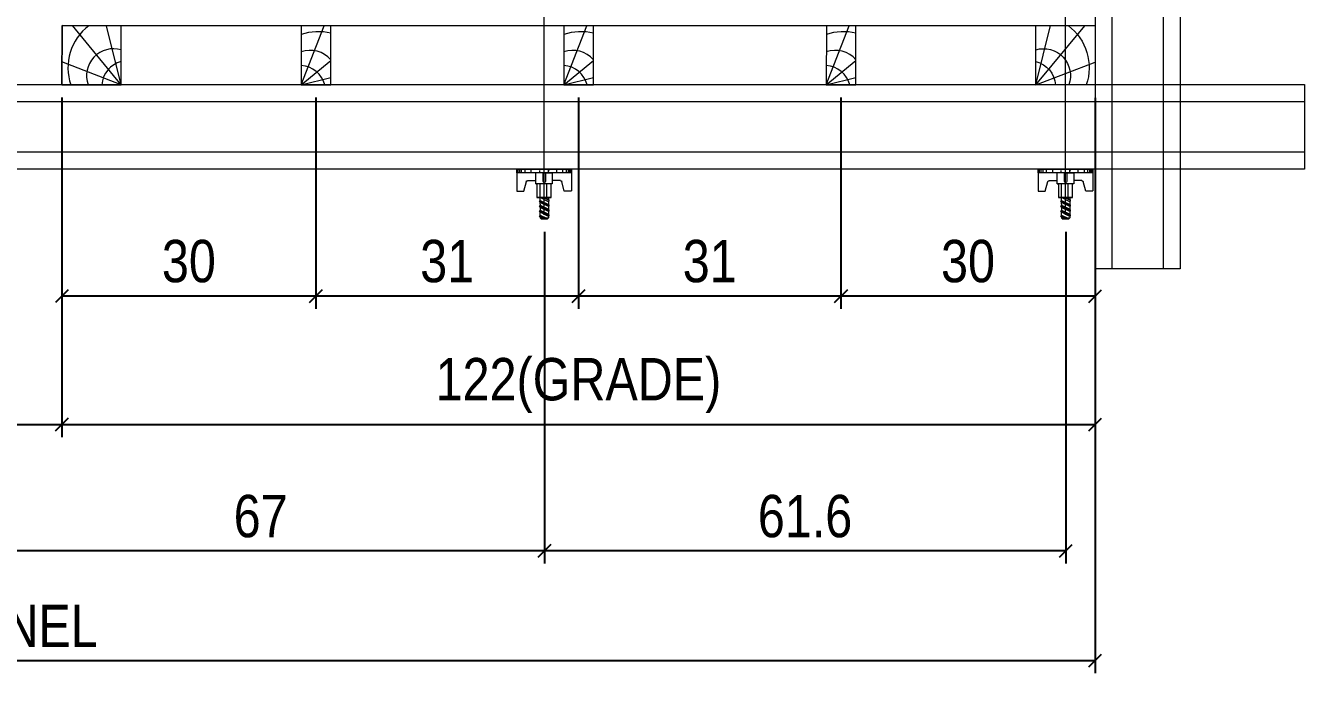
# Model space of a CAD drawing. Extents: x 14400 to 27878, y -21631 to 6985.
# Drawn here: x 25466 to 25768, y -2595.9 to -2439.2 of the extents above; entities that cross this region are included whole.
import ezdxf

# ---------------------------------------------------------------- set-up
doc = ezdxf.new("R2010")
doc.units = 0
doc.layers.add('COTA', color=241, linetype='Continuous')
for name, color, linetype, lineweight in [('Hachura', 251, 'Continuous', 9), ('Madeira', 126, 'Continuous', 18), ('Perfil Metálico', 224, 'Continuous', 18)]:
    doc.layers.add(name, color=color, linetype=linetype, lineweight=lineweight)
doc.styles.add('COTA TECNICA 2X', font='techl___.ttf', dxfattribs={"height": 10})
doc.dimstyles.new('SECAO PILAR', dxfattribs={"dimtxt": 10, "dimasz": 3, "dimexe": 3, "dimexo": 3, "dimgap": 3, "dimtad": 1, "dimdec": 1, "dimlfac": 0.5, "dimzin": 12, "dimdsep": 46, "dimtxsty": 'COTA TECNICA 2X', "dimblk1": 'OBLIQUE', "dimblk2": 'OBLIQUE', "dimsah": 1, "dimcen": 0.9, "dimclrd": 256, "dimclre": 256, "dimclrt": 256, "dimadec": 1, "dimazin": 3, "dimtfac": 1, "dimtdec": 1, "dimtmove": 0, "dimatfit": 3, "dimfxl": 1, "dimtolj": 1, "dimtzin": 12, "dimarcsym": 0})

# ---------------------------------------------------------------- blocks, each defined once
blk = doc.blocks.new('PONTALETE')
at = {"layer": 'Madeira'}
for q in [(2.71, 7), (7, 5.76), (7, 1.74)]:
    blk.add_line((0, 0), q, dxfattribs=at)
blk.add_lwpolyline([(0, 0), (7, 0), (7, 7), (0, 7)], close=True, dxfattribs=at)
for centre, radius, start, end in [((2.04, 0.06), 6.23, 37.2818, 109.0913), ((1.09, 0.9), 3.19, 343.603, 109.9847), ((-0.21, -0.78), 3.09, 14.6322, 86.0383)]:
    blk.add_arc(centre, radius, start, end, dxfattribs=at)
blk = doc.blocks.new('MEIO PONTALETE')
at = {"layer": 'Madeira'}
for q in [(2.71, 7), (3.5, 2.88), (3.5, 0.87)]:
    blk.add_line((0, 0), q, dxfattribs=at)
blk.add_lwpolyline([(0, 0), (3.5, 0), (3.5, 7), (0, 7)], close=True, dxfattribs=at)
for centre, radius, start, end in [((2.04, 0.06), 6.23, 76.4499, 109.0913), ((1.09, 0.9), 3.19, 40.9063, 109.9847), ((-0.21, -0.78), 3.09, 14.6322, 86.0383)]:
    blk.add_arc(centre, radius, start, end, dxfattribs=at)
blk = doc.blocks.new('_Oblique')
at = {"color": 0, "linetype": 'ByBlock', "lineweight": -2}
blk.add_line((-0.5, -0.5), (0.5, 0.5), dxfattribs=at)
blk = doc.blocks.new('*D274')
at = {"layer": 'COTA', "lineweight": -2, "transparency": 16777216}
for p, q in [((25658.52, -2456.2), (25658.52, -2506.08)), ((25718.52, -2456.22), (25718.52, -2506.08)), ((25718.52, -2503.08), (25658.52, -2503.08))]:
    blk.add_line(p, q, dxfattribs=at)
at = {"layer": 'Defpoints', "color": 0, "transparency": 16777216}
for p in [(25658.52, -2453.2), (25718.52, -2453.22), (25658.52, -2503.08)]:
    blk.add_point(p, dxfattribs=at)
at = {"layer": 'COTA', "lineweight": -2, "transparency": 16777216, "xscale": 3, "yscale": 3, "zscale": 3, "rotation": 180}
blk.add_blockref('_Oblique', (25658.52, -2503.08), dxfattribs=at)
at = {"layer": 'COTA', "lineweight": -2, "transparency": 16777216, "xscale": 3, "yscale": 3, "zscale": 3}
blk.add_blockref('_Oblique', (25718.52, -2503.08), dxfattribs=at)
at = {"layer": 'COTA', "transparency": 16777216, "insert": (25688.52, -2494.86), "char_height": 10, "attachment_point": 5, "style": 'COTA TECNICA 2X'}
blk.add_mtext('\\A1;30', dxfattribs=at)
blk = doc.blocks.new('*D275')
at = {"layer": 'COTA', "lineweight": -2, "transparency": 16777216}
for p, q in [((25474.52, -2456.19), (25474.52, -2536.41)), ((25718.52, -2456.22), (25718.52, -2536.41)), ((25474.52, -2533.41), (25718.52, -2533.41))]:
    blk.add_line(p, q, dxfattribs=at)
at = {"layer": 'Defpoints', "color": 0, "transparency": 16777216}
for p in [(25474.52, -2453.19), (25718.52, -2453.22), (25718.52, -2533.41)]:
    blk.add_point(p, dxfattribs=at)
at = {"layer": 'COTA', "lineweight": -2, "transparency": 16777216, "xscale": 3, "yscale": 3, "zscale": 3, "rotation": 180}
blk.add_blockref('_Oblique', (25474.52, -2533.41), dxfattribs=at)
at = {"layer": 'COTA', "lineweight": -2, "transparency": 16777216, "xscale": 3, "yscale": 3, "zscale": 3}
blk.add_blockref('_Oblique', (25718.52, -2533.41), dxfattribs=at)
at = {"layer": 'COTA', "transparency": 16777216, "insert": (25596.52, -2524.19), "char_height": 10, "attachment_point": 5, "style": 'COTA TECNICA 2X'}
blk.add_mtext('\\A1;122(GRADE)', dxfattribs=at)
blk = doc.blocks.new('*D276')
at = {"layer": 'COTA', "lineweight": -2, "transparency": 16777216}
for p, q in [((25596.52, -2456.2), (25596.52, -2506.08)), ((25658.52, -2456.2), (25658.52, -2506.08)), ((25658.52, -2503.08), (25596.52, -2503.08))]:
    blk.add_line(p, q, dxfattribs=at)
at = {"layer": 'Defpoints', "color": 0, "transparency": 16777216}
for p in [(25596.52, -2453.2), (25658.52, -2453.2), (25596.52, -2503.08)]:
    blk.add_point(p, dxfattribs=at)
at = {"layer": 'COTA', "lineweight": -2, "transparency": 16777216, "xscale": 3, "yscale": 3, "zscale": 3, "rotation": 180}
blk.add_blockref('_Oblique', (25596.52, -2503.08), dxfattribs=at)
at = {"layer": 'COTA', "lineweight": -2, "transparency": 16777216, "xscale": 3, "yscale": 3, "zscale": 3}
blk.add_blockref('_Oblique', (25658.52, -2503.08), dxfattribs=at)
at = {"layer": 'COTA', "transparency": 16777216, "insert": (25627.52, -2494.86), "char_height": 10, "attachment_point": 5, "style": 'COTA TECNICA 2X'}
blk.add_mtext('\\A1;31', dxfattribs=at)
blk = doc.blocks.new('*D277')
at = {"layer": 'COTA', "lineweight": -2, "transparency": 16777216}
for p, q in [((25534.52, -2456.2), (25534.52, -2506.08)), ((25596.52, -2456.2), (25596.52, -2506.08)), ((25596.52, -2503.08), (25534.52, -2503.08))]:
    blk.add_line(p, q, dxfattribs=at)
at = {"layer": 'Defpoints', "color": 0, "transparency": 16777216}
for p in [(25534.52, -2453.2), (25596.52, -2453.2), (25534.52, -2503.08)]:
    blk.add_point(p, dxfattribs=at)
at = {"layer": 'COTA', "lineweight": -2, "transparency": 16777216, "xscale": 3, "yscale": 3, "zscale": 3, "rotation": 180}
blk.add_blockref('_Oblique', (25534.52, -2503.08), dxfattribs=at)
at = {"layer": 'COTA', "lineweight": -2, "transparency": 16777216, "xscale": 3, "yscale": 3, "zscale": 3}
blk.add_blockref('_Oblique', (25596.52, -2503.08), dxfattribs=at)
at = {"layer": 'COTA', "transparency": 16777216, "insert": (25565.52, -2494.86), "char_height": 10, "attachment_point": 5, "style": 'COTA TECNICA 2X'}
blk.add_mtext('\\A1;31', dxfattribs=at)
blk = doc.blocks.new('*D278')
at = {"layer": 'COTA', "lineweight": -2, "transparency": 16777216}
for p, q in [((25474.52, -2456.2), (25474.52, -2506.08)), ((25534.52, -2456.2), (25534.52, -2506.08)), ((25534.52, -2503.08), (25474.52, -2503.08))]:
    blk.add_line(p, q, dxfattribs=at)
at = {"layer": 'Defpoints', "color": 0, "transparency": 16777216}
for p in [(25474.52, -2453.2), (25534.52, -2453.2), (25474.52, -2503.08)]:
    blk.add_point(p, dxfattribs=at)
at = {"layer": 'COTA', "lineweight": -2, "transparency": 16777216, "xscale": 3, "yscale": 3, "zscale": 3, "rotation": 180}
blk.add_blockref('_Oblique', (25474.52, -2503.08), dxfattribs=at)
at = {"layer": 'COTA', "lineweight": -2, "transparency": 16777216, "xscale": 3, "yscale": 3, "zscale": 3}
blk.add_blockref('_Oblique', (25534.52, -2503.08), dxfattribs=at)
at = {"layer": 'COTA', "transparency": 16777216, "insert": (25504.52, -2494.86), "char_height": 10, "attachment_point": 5, "style": 'COTA TECNICA 2X'}
blk.add_mtext('\\A1;30', dxfattribs=at)
blk = doc.blocks.new('*D279')
at = {"layer": 'COTA', "lineweight": -2, "transparency": 16777216}
for p, q in [((25428.53, -2456.09), (25428.53, -2536.41)), ((25474.54, -2456.19), (25474.54, -2536.41)), ((25428.53, -2533.41), (25474.54, -2533.41))]:
    blk.add_line(p, q, dxfattribs=at)
at = {"layer": 'Defpoints', "color": 0, "transparency": 16777216}
for p in [(25428.53, -2453.09), (25474.54, -2453.19), (25474.54, -2533.41)]:
    blk.add_point(p, dxfattribs=at)
at = {"layer": 'COTA', "lineweight": -2, "transparency": 16777216, "xscale": 3, "yscale": 3, "zscale": 3, "rotation": 180}
blk.add_blockref('_Oblique', (25428.53, -2533.41), dxfattribs=at)
at = {"layer": 'COTA', "lineweight": -2, "transparency": 16777216, "xscale": 3, "yscale": 3, "zscale": 3}
blk.add_blockref('_Oblique', (25474.54, -2533.41), dxfattribs=at)
at = {"layer": 'COTA', "transparency": 16777216, "insert": (25451.54, -2525.19), "char_height": 10, "attachment_point": 5, "style": 'COTA TECNICA 2X'}
blk.add_mtext('\\A1;23', dxfattribs=at)
blk = doc.blocks.new('C')
at = {"layer": 'Hachura', "color": 0}
for p, q in [((0, 3.22), (0, -3.22)), ((0.45, 3.22), (0, 3.22)), ((0.46, 3.16), (0, 3.16)), ((0.46, 3.05), (0, 3.05)), ((0.45, -3.23), (0.45, 3.22)), ((0.45, 3.22), (2.58, 3.22)), ((2.58, 3.22), (2.58, 2.39)), ((0.46, 2.88), (0, 2.88)), ((0, 2.75), (0, -1.16)), ((0.46, 2.65), (0, 2.65)), ((0.46, 2.23), (0, 2.23)), ((0.46, 1.51), (0, 1.51)), ((1.35, 1.94), (1.35, 0.96)), ((2.58, 2.39), (1.47, 2.09)), ((0.39, 0.49), (0.17, 0.49)), ((1.74, 0.97), (0.45, 0.97)), ((1.45, 0.1), (0.45, 0.1)), ((1.74, -0.97), (1.74, 0.97)), ((1.74, 0.97), (1.74, 0.84)), ((1.74, 0.97), (1.74, 0.84)), ((1.74, 0.84), (3.35, 0.84)), ((3.35, 0.45), (1.74, 0.45)), ((3.32, 0.84), (3.32, -0.84)), ((3.35, 0.84), (3.35, -0.84)), ((3.68, 0.45), (3.35, 0.45)), ((3.84, -0.52), (3.35, 0.45)), ((3.35, 0.06), (3.67, -0.57)), ((3.68, 0.45), (4.16, -0.52)), ((3.72, 0.5), (4.25, -0.57)), ((4.37, -0.55), (3.83, 0.53)), ((4.15, 0.45), (3.93, 0.45)), ((4.42, -0.52), (3.93, 0.45)), ((4.15, 0.45), (4.26, 0.45)), ((4.26, 0.45), (4.74, -0.52)), ((4.3, 0.5), (4.83, -0.57)), ((4.95, -0.55), (4.41, 0.53)), ((4.51, 0.45), (4.84, 0.45)), ((5, -0.52), (4.51, 0.45)), ((4.84, 0.45), (5.32, -0.52)), ((4.88, 0.5), (5.41, -0.57)), ((5.53, -0.55), (4.99, 0.53)), ((5.58, -0.52), (5.09, 0.45)), ((5.42, 0.45), (5.09, 0.45)), ((5.58, -0.52), (5.09, 0.45)), ((5.42, 0.45), (5.74, -0.19)), ((5.46, 0.5), (5.74, -0.07)), ((5.74, 0.19), (5.57, 0.53)), ((5.74, 0.32), (5.68, 0.45)), ((5.68, 0.45), (5.74, 0.45)), ((5.74, 0.45), (5.9, 0.29)), ((5.74, 0.45), (5.74, -0.52)), ((5.9, -0.36), (5.9, 0.29)), ((0.45, 0), (0, 0)), ((0.08, -0.48), (0.29, -0.48)), ((0.29, -0.48), (0.4, -0.48)), ((0.45, 0), (0.45, -0.97)), ((0.45, -0.16), (1.45, -0.16)), ((0.45, -0.65), (0.45, -0.32)), ((0.45, -3.23), (0.45, -0.65)), ((0.45, -0.97), (1.74, -0.97)), ((1.35, -1.94), (1.35, -0.97)), ((3.35, -0.32), (1.74, -0.32)), ((3.35, -0.84), (1.74, -0.84)), ((3.35, -0.07), (3.58, -0.52)), ((3.35, -0.52), (3.58, -0.52)), ((3.84, -0.52), (4.16, -0.52)), ((4.42, -0.52), (4.74, -0.52)), ((4.63, -0.52), (4.74, -0.52)), ((5, -0.52), (5.32, -0.52)), ((5.58, -0.52), (5.74, -0.52)), ((5.74, -0.52), (5.9, -0.36)), ((5.74, -0.52), (5.74, -0.52)), ((0.46, -1.52), (0, -1.52)), ((0.46, -2.23), (0, -2.23)), ((0.46, -2.65), (0, -2.65)), ((0.46, -2.88), (0, -2.88)), ((2.58, -2.39), (1.47, -2.1)), ((2.58, -3.23), (2.58, -2.39)), ((0.46, -3.05), (0, -3.05)), ((0.46, -3.16), (0, -3.16)), ((0, -3.22), (2.57, -3.22))]:
    blk.add_line(p, q, dxfattribs=at)
for centre, radius, start, end in [((1.52, 1.94), 0.161, 104.7436, 180), ((1.44, -0.03), 0.129, 272.695, 87.305), ((3.81, 0.39), 0.143, 25.5688, 154.4312), ((4.39, 0.39), 0.143, 25.5688, 154.4312), ((4.97, 0.39), 0.143, 25.5688, 154.4312), ((5.55, 0.39), 0.143, 25.5688, 154.4312), ((0.17, -0.37), 0.174, 221.744, 317.8592), ((3.71, -0.4), 0.174, 222.1408, 318.256), ((4.29, -0.4), 0.174, 222.1408, 318.256), ((4.87, -0.4), 0.174, 222.1408, 318.256), ((5.45, -0.4), 0.174, 222.1408, 318.256), ((5.61, -0.4), 0.174, 317.8592, 318.256), ((1.52, -1.94), 0.161, 180, 255.2564)]:
    blk.add_arc(centre, radius, start, end, dxfattribs=at)
blk = doc.blocks.new('*D338')
at = {"layer": 'COTA', "lineweight": -2, "transparency": 16777216}
for p, q in [((25588.47, -2487.89), (25588.47, -2566.19)), ((25711.6, -2487.89), (25711.6, -2566.19)), ((25711.6, -2563.19), (25588.47, -2563.19))]:
    blk.add_line(p, q, dxfattribs=at)
at = {"layer": 'Defpoints', "color": 0, "transparency": 16777216}
for p in [(25588.47, -2484.89), (25711.6, -2484.89), (25588.47, -2563.19)]:
    blk.add_point(p, dxfattribs=at)
at = {"layer": 'COTA', "lineweight": -2, "transparency": 16777216, "xscale": 3, "yscale": 3, "zscale": 3, "rotation": 180}
blk.add_blockref('_Oblique', (25588.47, -2563.19), dxfattribs=at)
at = {"layer": 'COTA', "lineweight": -2, "transparency": 16777216, "xscale": 3, "yscale": 3, "zscale": 3}
blk.add_blockref('_Oblique', (25711.6, -2563.19), dxfattribs=at)
at = {"layer": 'COTA', "transparency": 16777216, "insert": (25650.03, -2555.08), "char_height": 10, "attachment_point": 5, "style": 'COTA TECNICA 2X'}
blk.add_mtext('\\A1;61.6', dxfattribs=at)
blk = doc.blocks.new('*D339')
at = {"layer": 'COTA', "lineweight": -2, "transparency": 16777216}
for p, q in [((25454.47, -2487.89), (25454.47, -2566.19)), ((25588.47, -2487.89), (25588.47, -2566.19)), ((25588.47, -2563.19), (25454.47, -2563.19))]:
    blk.add_line(p, q, dxfattribs=at)
at = {"layer": 'Defpoints', "color": 0, "transparency": 16777216}
for p in [(25454.47, -2484.89), (25588.47, -2484.89), (25454.47, -2563.19)]:
    blk.add_point(p, dxfattribs=at)
at = {"layer": 'COTA', "lineweight": -2, "transparency": 16777216, "xscale": 3, "yscale": 3, "zscale": 3, "rotation": 180}
blk.add_blockref('_Oblique', (25454.47, -2563.19), dxfattribs=at)
at = {"layer": 'COTA', "lineweight": -2, "transparency": 16777216, "xscale": 3, "yscale": 3, "zscale": 3}
blk.add_blockref('_Oblique', (25588.47, -2563.19), dxfattribs=at)
at = {"layer": 'COTA', "transparency": 16777216, "insert": (25521.47, -2555.08), "char_height": 10, "attachment_point": 5, "style": 'COTA TECNICA 2X'}
blk.add_mtext('\\A1;67', dxfattribs=at)
blk = doc.blocks.new('*D346')
at = {"layer": 'COTA', "lineweight": -2, "transparency": 16777216}
for p, q in [((25184.46, -2456.1), (25184.46, -2592.14)), ((25718.52, -2499.31), (25718.52, -2592.14)), ((25184.46, -2589.14), (25718.52, -2589.14))]:
    blk.add_line(p, q, dxfattribs=at)
at = {"layer": 'Defpoints', "color": 0, "transparency": 16777216}
for p in [(25184.46, -2453.1), (25718.52, -2496.31), (25718.52, -2589.14)]:
    blk.add_point(p, dxfattribs=at)
at = {"layer": 'COTA', "lineweight": -2, "transparency": 16777216, "xscale": 3, "yscale": 3, "zscale": 3, "rotation": 180}
blk.add_blockref('_Oblique', (25184.46, -2589.14), dxfattribs=at)
at = {"layer": 'COTA', "lineweight": -2, "transparency": 16777216, "xscale": 3, "yscale": 3, "zscale": 3}
blk.add_blockref('_Oblique', (25718.52, -2589.14), dxfattribs=at)
at = {"layer": 'COTA', "transparency": 16777216, "insert": (25451.49, -2581.04), "char_height": 10, "attachment_point": 5, "style": 'COTA TECNICA 2X'}
blk.add_mtext('\\A1;267 PAINEL', dxfattribs=at)

msp = doc.modelspace()

# ---------------------------------------------------------------- linework, layer by layer
at = {"layer": 'Hachura'}
for p, q in [((25588.401, -2483.889), (25588.409, -2344.004)), ((25711.53, -2483.889), (25711.534, -2401.269))]:
    msp.add_line(p, q, dxfattribs=at)
at = {"layer": 'Madeira'}
msp.add_lwpolyline([(25474.544, -2453.145), (25474.559, -2439.145), (25718.552, -2439.147), (25718.537, -2453.147)], close=True, dxfattribs=at)
at = {"layer": 'Perfil Metálico'}
for points in [[(25718.595, -1414.496), (25738.595, -1414.496), (25738.595, -2496.599), (25718.595, -2496.599)], [(25134.337, -2473.089), (25134.337, -2453.089), (25767.963, -2453.089), (25767.963, -2473.089)]]:
    msp.add_lwpolyline(points, close=True, dxfattribs=at)
for points in [[(25722.595, -2496.599), (25722.595, -1414.496)], [(25734.595, -1414.496), (25734.595, -2496.599)], [(25134.337, -2457.089), (25767.963, -2457.089)], [(25767.963, -2469.089), (25134.337, -2469.089)]]:
    msp.add_lwpolyline(points, dxfattribs=at)

# ---------------------------------------------------------------- block references
at = {"layer": 'Hachura', "linetype": 'Continuous', "xscale": -2, "yscale": 2, "zscale": 2, "rotation": 90}
for p in [(25588.401, -2473.089), (25711.53, -2473.089)]:
    msp.add_blockref('C', p, dxfattribs=at)
at = {"layer": 'Madeira'}
for name, p, xscale, yscale, zscale, rotation in [('PONTALETE', (25488.544, -2453.209), 2, 2, 2, 89.93708930310329), ('MEIO PONTALETE', (25531.044, -2453.202), 1.999999997962732, 1.999999997962732, 1.999999997962732, 359.9370893031033), ('MEIO PONTALETE', (25593.044, -2453.202), 1.999999997962732, 1.999999997962732, 1.999999997962732, 359.9370893031033), ('MEIO PONTALETE', (25655.044, -2453.202), 1.999999997962732, 1.999999997962732, 1.999999997962732, 359.9370893031033), ('PONTALETE', (25704.537, -2453.19), -2, 2, 2, 269.9370893031033)]:
    msp.add_blockref(name, p, dxfattribs=dict(at, xscale=xscale, yscale=yscale, zscale=zscale, rotation=rotation))

# ---------------------------------------------------------------- dimensions: what is measured, and where the dimension line sits
at = {"layer": 'COTA'}
dim = msp.add_linear_dim(base=(25718.516, -2589.139), p1=(25184.458, -2453.095), p2=(25718.516, -2496.314), text='<> PAINEL', dimstyle='SECAO PILAR', dxfattribs=at)
dim.commit()
dim.dimension.update_dxf_attribs({"geometry": '*D346', "text_midpoint": (25451.487, -2581.036)})
for base, p1, p2, picture, middle in [((25474.544, -2533.413), (25428.53, -2453.091), (25474.544, -2453.194), '*D279', (25451.537, -2525.194)), ((25454.469, -2563.186), (25588.469, -2484.889), (25454.469, -2484.889), '*D339', (25521.469, -2555.084)), ((25588.469, -2563.186), (25711.598, -2484.889), (25588.469, -2484.889), '*D338', (25650.033, -2555.084))]:
    dim = msp.add_linear_dim(base=base, p1=p1, p2=p2, dimstyle='SECAO PILAR', dxfattribs=at)
    dim.commit()
    dim.dimension.update_dxf_attribs({"geometry": picture, "text_midpoint": middle})
dim = msp.add_linear_dim(base=(25718.516, -2533.413), p1=(25474.523, -2453.19), p2=(25718.516, -2453.215), angle=180, text='<>(GRADE)', dimstyle='SECAO PILAR', dxfattribs=at)
dim.commit()
dim.dimension.update_dxf_attribs({"geometry": '*D275', "text_midpoint": (25596.52, -2524.192)})
for base, p1, p2, picture, middle in [((25474.523, -2503.078), (25534.516, -2453.204), (25474.523, -2453.204), '*D278', (25504.52, -2494.859)), ((25534.516, -2503.078), (25596.516, -2453.204), (25534.516, -2453.204), '*D277', (25565.516, -2494.859)), ((25596.516, -2503.078), (25658.516, -2453.204), (25596.516, -2453.204), '*D276', (25627.516, -2494.859)), ((25658.516, -2503.078), (25718.516, -2453.215), (25658.516, -2453.204), '*D274', (25688.516, -2494.859))]:
    dim = msp.add_linear_dim(base=base, p1=p1, p2=p2, angle=180, dimstyle='SECAO PILAR', dxfattribs=at)
    dim.commit()
    dim.dimension.update_dxf_attribs({"geometry": picture, "text_midpoint": middle})

doc.saveas('drawing.dxf')
